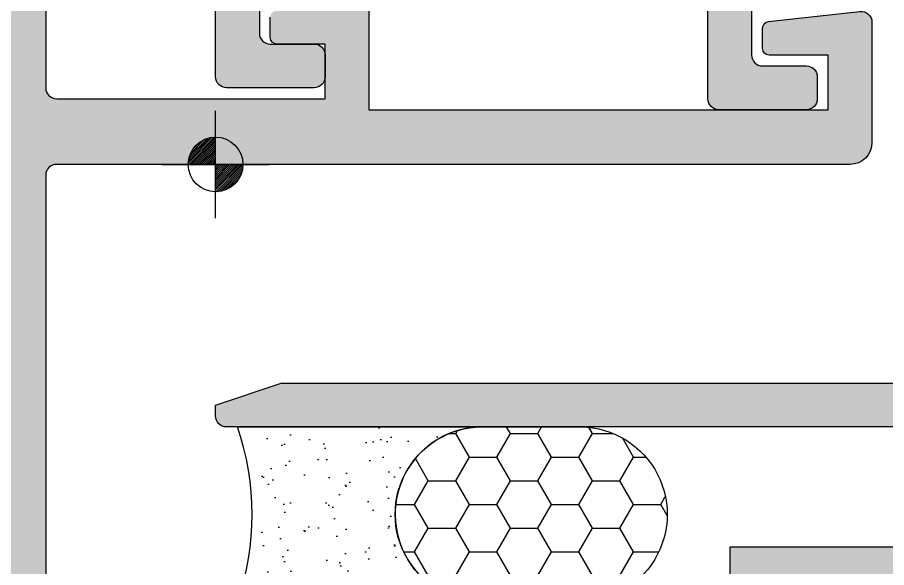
# Model space of a CAD drawing. Header units: millimetres. Extents: x 12351878 to 12381578, y 696206 to 738256.
# Drawn here: x 12356775.44 to 12356815.17, y 719210.35 to 719235.5 of the extents above; entities that cross this region are included whole.
import ezdxf

# ---------------------------------------------------------------- set-up
doc = ezdxf.new("R2010")
doc.units = ezdxf.units.MM
doc.header["$LTSCALE"] = 1000
doc.linetypes.add('CENTER2', pattern=[28.575000000000003, 19.05, -3.175, 3.175, -3.175])
for name, color, linetype in [('ELASTOMER', 6, 'Continuous'), ('ELASTOMER-V', 241, 'Continuous'), ('EXTRUSION1', 4, 'Continuous'), ('FASTENER', 191, 'Continuous'), ('SILICONE', 8, 'Continuous'), ('SYMBOL', 7, 'Continuous'), ('型材断面填充', 254, 'Continuous')]:
    doc.layers.add(name, color=color, linetype=linetype)
pattern_1 = [(45, (-5.177405079579821, -3.521739121779553), (-0.04419417382415922, 0.04419417382415922), [])]

# ---------------------------------------------------------------- blocks, each defined once
blk = doc.blocks.new('*U126')
at = {"linetype": 'CENTER2', "ltscale": 0.5}
blk.add_line((0, 4.489821402199595), (-3.363706227947028e-13, -14.24520261432553), dxfattribs=at)
at = {"color": 0, "linetype": 'ByBlock'}
for p, q in [((-2.500000000002155, -12.50002508449324), (-2.5, 0)), ((2.500000000003302, -12.50002508449324), (2.499999999998181, 0)), ((-2.5, -0.8660254037822597), (2.5, -0.8660254037822597)), ((-2.033333333335003, -12.50002508449324), (-2.033333333332848, -0.8660254037822597)), ((2.033333333330693, -12.50002508449324), (2.033333333331029, -0.8660254037822597)), ((2.500000000003302, -12.50002508449324), (-2.500000000002155, -12.50002508449324))]:
    blk.add_line(p, q, dxfattribs=at)
blk.add_lwpolyline([(-0.5625, 2.089062233830191), (-0.9791666666660603, 3), (-2.499999999998181, 3, 0.4142135623730951), (-4.5, 1), (-4.5, 0), (4.5, 0), (4.500000000001819, 0.999999999996362, 0.4142135623730951), (2.500000000001819, 3), (0.9791666666660603, 3), (0.5625, 2.089062233830191)], format="xyb", close=True, dxfattribs=at)
blk = doc.blocks.new('20211011-LC09')
at = {"layer": 'SILICONE', "linetype": 'ByBlock'}
h = blk.add_hatch(dxfattribs=at)
h.set_pattern_fill('AR-SAND', color=256, style=0)
h.set_pattern_definition([(37.50000000000001, (-26414.08292103115, 34225.69545153731), (-0.06299335810960816, 1.926823769013159), [0, -1.52, 0, -1.7, 0, -1.625]), (7.499999999999999, (-26414.08292103115, 34225.69545153731), (1.769776705267727, 2.82214606522974), [0, -0.82, 0, -1.37, 0, -0.525]), (327.5, (-26415.31292103115, 34225.69545153731), (3.114141861751495, 0.005659053536964942), [0, -0.5, 0, -1.8, 0, -2.35]), (317.5, (-26415.31292103115, 34225.69545153731), (3.006126604572294, 0.8776755649342494), [0, -0.25, 0, -1.18, 0, -1.35])])
h.paths.add_polyline_path([(-32.49999579065843, -6.000000996711606), (-26.49999579065479, -6.000000996711606), (-26.49999579065479, 0), (-32.49999579065843, 0)])
at = {"layer": '型材断面填充', "linetype": 'ByBlock'}
h = blk.add_hatch(color=256, dxfattribs=at)
edge = h.paths.add_edge_path()
edge.add_line((-6.999999999938154, -21.00002798128844), (-6.999999999923602, -20.80000289693271))
edge.add_arc((-7.299999999906504, -20.8000028969127), 0.2999999999829015, 359.9999999961786, 450.0000000010422)
edge.add_line((-7.299999999911961, -20.5000028969298), (-7.999999999938154, -20.5000028969298))
edge.add_arc((-7.999999999938154, -20.0000028969298), 0.5, 180, 270, ccw=False)
edge.add_line((-8.499999999938154, -20.0000028969298), (-8.499999999938154, -18.88278511547105))
edge.add_arc((-7.999999999948276, -18.88278511547534), 0.4999999999898783, 150.2551187020553, 179.9999999995082, ccw=False)
edge.add_line((-8.434121570997377, -18.63471564629435), (-7.643960303234053, -17.25193342773855))
edge.add_arc((-7.209838732187134, -17.50000289691605), 0.4999999999862544, 89.99999999984078, 150.2551187022781, ccw=False)
edge.add_line((-7.209838732185744, -17.0000028969298), (-2.790161267690564, -17.00000289691525))
edge.add_arc((-2.790161267695728, -17.50000289692892), 0.5000000000136673, 29.74488129666412, 89.99999999940832, ccw=False)
edge.add_line((-2.356039696620428, -17.25193342774583), (-1.565878428875294, -18.63471564629435))
edge.add_arc((-1.999999999938002, -18.88278511547163), 0.4999999999998483, 6.588152245967649e-11, 29.74488129680128, ccw=False)
edge.add_line((-1.499999999938154, -18.88278511547105), (-1.499999999938154, -20.0000028969298))
edge.add_arc((-1.999999999938154, -20.0000028969298), 0.5, -90, 0, ccw=False)
edge.add_line((-1.999999999938154, -20.5000028969298), (-2.699999999949796, -20.5000028969298))
edge.add_arc((-2.699999999955253, -20.8000028969127), 0.2999999999829015, 89.9999999989578, 179.9999999954838)
edge.add_line((-2.999999999938154, -20.80000289688905), (-2.999999999952706, -21.00000289685704))
edge.add_arc((-1.999999999952706, -21.0000028969298), 1, 179.9999999958312, 269.9999999991662)
edge.add_line((-1.999999999967258, -22.0000028969298), (3.637978807091713e-12, -22.0000028969589))
edge.add_line((3.637978807091713e-12, -22.0000028969589), (0, 0))
edge.add_line((0, 0), (-3.150000360878039, 0))
edge.add_line((-3.150000360878039, 0), (-3.1500003602996, 0.9999999997453415))
edge.add_arc((-3.650000360299638, 1.000000000036342), 0.5000000000000382, 359.9999999666538, 449.9999999999956)
edge.add_line((-3.6500003602996, 1.50000000003638), (-6.350000360303966, 1.500000000029104))
edge.add_arc((-6.350000360303474, 1.000000000028612), 0.5000000000004916, 90.00000000005636, 179.9999999665931)
edge.add_line((-6.850000360303966, 1.000000000320142), (-6.850000360893318, 0))
edge.add_line((-6.850000360893318, 0), (-26.49999579065479, 0))
edge.add_line((-26.49999579065479, 0), (-26.49999579065479, -6.000000996711606))
edge.add_line((-26.49999579065479, -6.000000996711606), (-32.49999579065843, -6.000000996711606))
edge.add_line((-32.49999579065843, -6.000000996711606), (-32.49999579066207, -22.00005306547246))
edge.add_line((-32.49999579066207, -22.00005306547246), (-7.999999999938154, -22.00002798121568))
edge.add_arc((-7.999999999938154, -21.00002798121568), 1, 270, 359.9999999958312)
edge = h.paths.add_edge_path(flags=16)
edge.add_line((-2.499999999996362, -14.00000289691525), (-2.499999999996362, -3.000000081781764))
edge.add_arc((-2.999999999996909, -3.00000008178231), 0.5000000000005467, 6.264420500603694e-11, 89.99999971895912)
edge.add_line((-2.999999997544364, -2.500000081781764), (-23.49999578820643, -2.499999978754204))
edge.add_arc((-23.49999579065898, -2.999999978753654), 0.4999999999994507, 89.99999971895865, 180.0000000000629)
edge.add_line((-23.99999579065843, -2.999999978754204), (-23.99999579065843, -8.000000996711606))
edge.add_arc((-24.49999579065843, -8.000000996711606), 0.5, -90, 0, ccw=False)
edge.add_line((-24.49999579065843, -8.500000996711606), (-29.49999579066207, -8.500000996711606))
edge.add_arc((-29.49999579066207, -9.000000996711606), 0.5, 90, 180)
edge.add_line((-29.99999579066207, -9.000000996711606), (-29.99999579066207, -19.00004999392695))
edge.add_arc((-29.49999579066105, -19.0000499939262), 0.5000000000010161, 180.0000000000863, 270.0000586622206)
edge.add_line((-29.49999527873661, -19.50004999392695), (-12.09812668309314, -19.50003217707126))
edge.add_arc((-12.098127195017, -19.00003217707426), 0.4999999999972636, 270.0000586621528, 330.2551187025408)
edge.add_line((-11.66400562395938, -19.24810164625524), (-9.094766641905153, -14.7519334277531))
edge.add_arc((-8.660645070846213, -15.00000289693688), 0.4999999999998032, 89.9999999999676, 150.2551187023375, ccw=False)
edge.add_line((-8.66064507084593, -14.50000289693708), (-2.999999999992724, -14.50000289691525))
edge.add_arc((-2.999999999995473, -14.00000289691614), 0.49999999999911, 270.000000000315, 360.000000000102)
at = {"color": 0, "linetype": 'ByBlock'}
for points in [[(-6.999999999938154, -21.00002798128844), (-6.999999999923602, -20.80000289693271, 0.4142135623979575), (-7.299999999911961, -20.5000028969298), (-7.999999999938154, -20.5000028969298, -0.414213562373095), (-8.499999999938154, -20.0000028969298), (-8.499999999938154, -18.88278511547105, -0.1305202039180205), (-8.434121570997377, -18.63471564629435), (-7.643960303234053, -17.25193342773855, -0.2691426359050219), (-7.209838732185744, -17.0000028969298), (-2.790161267690564, -17.00000289691525, -0.2691426359064585), (-2.356039696620428, -17.25193342774583), (-1.565878428875294, -18.63471564629435, -0.1305202039148366), (-1.499999999938154, -18.88278511547105), (-1.499999999938154, -20.0000028969298, -0.414213562373095), (-1.999999999938154, -20.5000028969298), (-2.699999999949796, -20.5000028969298, 0.414213562355336), (-2.999999999938154, -20.80000289688905), (-2.999999999952706, -21.00000289685704, 0.4142135623901437), (-1.999999999967258, -22.0000028969298), (3.637978807091713e-12, -22.0000028969589), (0, 0), (-3.150000360878039, 0), (-3.1500003602996, 0.9999999997453415, 0.4142135625435369), (-3.6500003602996, 1.50000000003638), (-6.350000360303966, 1.500000000029104, 0.4142135622020328), (-6.850000360303966, 1.000000000320142), (-6.850000360893318, 0), (-26.49999579065479, 0), (-26.49999579065479, -6.000000996711606), (-32.49999579065843, -6.000000996711606), (-32.49999579066207, -22.00005306547246), (-7.999999999938154, -22.00002798121568, 0.4142135623517842)], [(-2.499999999996362, -14.00000289691525), (-2.499999999996362, -3.000000081781764, 0.4142135609361076), (-2.999999997544364, -2.500000081781764), (-23.49999578820643, -2.499999978754204, 0.4142135638100856), (-23.99999579065843, -2.999999978754204), (-23.99999579065843, -8.000000996711606, -0.414213562373095), (-24.49999579065843, -8.500000996711606), (-29.49999579066207, -8.500000996711606, 0.414213562373095), (-29.99999579066207, -9.000000996711606), (-29.99999579066207, -19.00004999392695, 0.4142138622510847), (-29.49999527873661, -19.50004999392695), (-12.09812668309314, -19.50003217707126, 0.2691423614022895), (-11.66400562395938, -19.24810164625524), (-9.094766641905153, -14.7519334277531, -0.2691426359047059), (-8.66064507084593, -14.50000289693708), (-2.999999999992724, -14.50000289691525, 0.4142135623720061)]]:
    blk.add_lwpolyline(points, format="xyb", close=True, dxfattribs=at)
at = {"layer": 'SILICONE'}
blk.add_lwpolyline([(-32.49999579065843, -6.000000996711606), (-26.49999579065479, -6.000000996711606), (-26.49999579065479, 0), (-32.49999579065843, 0)], close=True, dxfattribs=at)
at = {"layer": 'FASTENER', "xscale": -0.8, "yscale": 0.8, "zscale": 0.8, "rotation": 180}
blk.add_blockref('*U126', (-17.49999579066207, -2.500000003848982), dxfattribs=at)
blk = doc.blocks.new('20211011-LC12')
at = {"layer": '型材断面填充', "linetype": 'ByBlock'}
h = blk.add_hatch(color=256, dxfattribs=at)
edge = h.paths.add_edge_path(flags=16)
edge.add_arc((44.99995046646291, 47.49991090742333), 0.5, 0, 90)
edge.add_line((44.99995046646291, 47.99991090742333), (30.99997148096008, 47.99991090742697))
edge.add_arc((30.99997148096008, 47.49991090742697), 0.5, 90, 180)
edge.add_line((30.49997148096008, 47.49991090742697), (30.49997148096008, 41.62942495593961))
edge.add_arc((29.99997148096001, 41.62942495593948), 0.5000000000000746, -60.25511870231918, 1.4722445484949276e-11, ccw=False)
edge.add_line((30.24804095014406, 41.19530338488039), (25.75187692749023, 38.62606680043245))
edge.add_arc((25.99994639667428, 38.19194522937336), 0.5000000000000722, 119.7448812976808, 180.0000000000147)
edge.add_line((25.4999463966742, 38.19194522937323), (25.4999463966742, 11.49991367585972))
edge.add_arc((25.9999463966742, 11.49991367585972), 0.5, 180, 270)
edge.add_line((25.9999463966742, 10.99991367585972), (44.99995046646291, 10.99991367585608))
edge.add_arc((44.99995046646291, 11.49991367585608), 0.5, 270, 360)
edge.add_line((45.49995046646291, 11.49991367585608), (45.49995046646291, 47.49991090742333))
edge = h.paths.add_edge_path(flags=16)
edge.add_arc((149.9999677274575, 43.99991090404912), 5.299999999982185, 154.4667710054802, 222.0225913319794)
edge.add_arc((146.9912999442908, 41.28874544056831), 1.250000000002372, 222.0225913320076, 330.0000000004409)
edge.add_arc((146.991299944308, 41.28874544058336), 1.249999999995031, 329.9999999994492, 402.0225913369761)
edge.add_arc((149.9999677272222, 43.99991090431489), 2.799999999964994, 218.5196242606471, 222.022591337007, ccw=False)
edge.add_line((147.8092620219977, 42.25611948533697), (147.9266212562216, 42.34953688277528))
edge.add_arc((149.999967727414, 43.99991090412306), 2.649999999989757, 201.4803757469475, 218.5196242551437, ccw=False)
edge.add_line((147.5340286636201, 43.02952719980749), (147.3944472071889, 42.97459982031796))
edge.add_arc((149.9999677274535, 43.99991090408348), 2.80000000000218, 98.51962425415968, 201.4803757459716, ccw=False)
edge.add_line((149.5851529126376, 46.76901340659606), (149.6073751348558, 46.62066862966822))
edge.add_arc((149.9999677274518, 43.99991090408002), 2.649999999998381, 81.48037574577779, 98.51962425422221, ccw=False)
edge.add_line((150.3925603200478, 46.62066862966822), (150.414782542266, 46.76901340658151))
edge.add_arc((149.9999677274758, 43.99991090408665), 2.799999999980847, -21.480375745893127, 81.48037574630712, ccw=False)
edge.add_line((152.605488247722, 42.97459982033251), (152.4659067912726, 43.02952719981113))
edge.add_arc((149.9999677274848, 43.99991090407001), 2.649999999963366, 321.4803757458682, 338.51962425414524, ccw=False)
edge.add_line((152.0733141986857, 42.34953688277528), (152.1906734329095, 42.25611948533697))
edge.add_arc((149.9999677274761, 43.99991090407291), 2.7999999999778, 317.9774086670887, 321.4803757458903, ccw=False)
edge.add_arc((153.0086355105848, 41.28874544055471), 1.2499999999839, 137.9774086670813, 209.9999999993286)
edge.add_arc((153.0086355105922, 41.28874544059364), 1.250000000009841, 210.0000000007027, 317.9774086799817)
edge.add_arc((149.9999677273191, 43.99991090303279), 5.299999999371392, 317.9774086799838, 385.533228998954)
edge.add_arc((155.2335133676093, 46.49991090777562), 0.5000000000005931, 89.99999999995771, 205.5332289990933, ccw=False)
edge.add_line((155.2335133676097, 46.99991090777621), (196.4999677271699, 46.99991090777621))
edge.add_arc((196.4999677271699, 46.49991090777621), 0.5, 0, 90, ccw=False)
edge.add_line((196.9999677271699, 46.49991090777621), (196.9999677271699, -46.50008909222379))
edge.add_arc((196.4999677271699, -46.50008909222379), 0.5, -90, 0, ccw=False)
edge.add_line((196.4999677271699, -47.00008909222379), (155.2335133676133, -47.00008909222379))
edge.add_arc((155.2335133676145, -46.50008909222562), 0.4999999999981668, 154.4667710009284, 269.9999999998665, ccw=False)
edge.add_arc((149.9999677273338, -44.00008908745983), 5.299999999375096, 334.4667710007754, 402.0225913199459)
edge.add_arc((153.0086355106098, -41.2889236250227), 1.250000000012796, 42.0225913198766, 149.9999999990069)
edge.add_arc((153.0086355106102, -41.28892362497651), 1.249999999990001, 150.000000000849, 222.0225913322366)
edge.add_arc((149.9999677274278, -44.00008908850176), 2.800000000031143, 38.51962425341719, 42.02259133231382, ccw=False)
edge.add_line((152.1906734329241, -42.25629766975908), (152.0733141987039, -42.34971506719739))
edge.add_arc((149.9999677274898, -44.00008908849453), 2.64999999997516, 21.48037574572578, 38.5196242539954, ccw=False)
edge.add_line((152.4659067912908, -43.02970538423688), (152.6054882477438, -42.97477800475463))
edge.add_arc((149.9999677274895, -44.00008908850669), 2.799999999987707, -81.48037574615881, 21.480375745792287, ccw=False)
edge.add_line((150.4147825422879, -46.76919159100726), (150.392560320066, -46.62084681409397))
edge.add_arc((149.99996772747, -44.00008908851306), 2.649999999991179, 261.4803757457545, 278.51962425424557, ccw=False)
edge.add_line((149.607375134874, -46.62084681409397), (149.5851529126594, -46.76919159102181))
edge.add_arc((149.9999677274713, -44.00008908850853), 2.800000000002273, 158.5196242542045, 261.48037574592416, ccw=False)
edge.add_line((147.3944472072035, -42.97477800475099), (147.5340286636383, -43.02970538423324))
edge.add_arc((149.9999677274603, -44.00008908856505), 2.650000000021864, 141.48037574496, 158.5196242529483, ccw=False)
edge.add_line((147.9266212562397, -42.34971506720103), (147.8092620220159, -42.25629766976272))
edge.add_arc((149.9999677272715, -44.00008908887715), 2.800000000074363, 137.9774086613496, 141.4803757375639, ccw=False)
edge.add_arc((146.9912999443257, -41.28892362501345), 1.249999999997598, 317.9774086631735, 390.0000000007128)
edge.add_arc((146.99129994431, -41.2889236249865), 1.249999999997777, 29.99999999928112, 137.977408668044)
edge.add_arc((149.9999677274575, -44.00008908847506), 5.299999999968509, 137.9774086678316, 205.5332289948497)
edge.add_arc((144.7664220870027, -46.50008909283886), 0.4999999993885642, -90.00000000040058, 25.533228995279387, ccw=False)
edge.add_line((144.7664220869992, -47.00008909222743), (77.23351281481882, -47.00008909222379))
edge.add_arc((77.23351281482269, -46.50008909222416), 0.4999999999996305, 154.466771019674, 269.9999999995571, ccw=False)
edge.add_arc((71.99996717372757, -44.00008908917734), 5.2999999993676, 334.4667710195702, 402.0225913200246)
edge.add_arc((75.00863495699468, -41.28892362674407), 1.250000000014449, 42.02259132006964, 149.9999999990196)
edge.add_arc((75.00863495699342, -41.28892362669682), 1.249999999989737, 150.000000000866, 222.0225913327244)
edge.add_arc((71.99996717384312, -44.00008909023255), 2.800000000014636, 38.51962425404338, 42.02259133269388, ccw=False)
edge.add_line((74.19067287930739, -42.2562976714762), (74.07331364508718, -42.34971506891816))
edge.add_arc((71.99996717388355, -44.00008909021446), 2.64999999996647, 21.48037574586499, 38.51962425412188, ccw=False)
edge.add_line((74.46590623767406, -43.029705385954), (74.60548769412708, -42.97477800647539))
edge.add_arc((71.99996717388368, -44.0000890902311), 2.799999999978886, -81.4803757463576, 21.48037574594349, ccw=False)
edge.add_line((72.41478198867117, -46.76919159272438), (72.3925597664529, -46.62084681581109))
edge.add_arc((71.99996717385511, -44.00008909021927), 2.650000000002241, 261.4803757457505, 278.5196242542495, ccw=False)
edge.add_line((71.60737458125732, -46.62084681581109), (71.5851523590427, -46.76919159273893))
edge.add_arc((71.9999671738546, -44.00008909022566), 2.800000000002273, 158.5196242542045, 261.48037574592416, ccw=False)
edge.add_line((69.39444665358678, -42.97477800646811), (69.53402811002161, -43.02970538595036))
edge.add_arc((71.99996717384359, -44.00008909028218), 2.650000000021877, 141.4803757449602, 158.5196242529484, ccw=False)
edge.add_line((69.92662070262304, -42.34971506891816), (69.8092614683992, -42.25629767147984))
edge.add_arc((71.99996717365867, -44.00008909059759), 2.800000000079483, 137.9774086613528, 141.4803757375606, ccw=False)
edge.add_arc((68.99129939071263, -41.28892362673096), 1.24999999999467, 317.9774086630762, 390.0000000008104)
edge.add_arc((68.99129939069567, -41.28892362671115), 1.24999999999945, 29.99999999963546, 137.9774086678739)
edge.add_arc((71.99996717385162, -44.00008909019281), 5.29999999997183, 137.9774086679079, 205.5332289760399)
edge.add_arc((66.76642153256614, -46.50008909283731), 0.4999999993937493, -89.99999999983072, 25.533228975857583, ccw=False)
edge.add_line((66.76642153256762, -47.00008909223106), (53.99997437780257, -47.00008909222379))
edge.add_arc((53.99997437780257, -46.50008909222379), 0.5, 180, 270, ccw=False)
edge.add_line((53.49997437780257, -46.50008909222379), (53.49997437780257, -41.0492827536109))
edge.add_arc((52.99997437780272, -41.04928275361116), 0.4999999999998508, 3.012621394283142e-11, 60.2551187032944)
edge.add_line((53.24804384697927, -40.61516118254804), (48.75187982433636, -38.04592459819105))
edge.add_arc((48.99994929351042, -37.61180302713355), 0.4999999999937293, 179.9999999998022, 240.2551187032219, ccw=False)
edge.add_line((48.49994929351669, -37.61180302713183), (48.49994929351669, -21.42003070778082))
edge.add_line((48.49994929351669, -21.42003070778082), (51.49994818768027, -19.42003353000109))
edge.add_line((51.49994818768027, -19.42003353000109), (51.49995242101431, -10.58014171368632))
edge.add_line((51.49995242101431, -10.58014171368632), (48.49994929351669, -8.580141713686317))
edge.add_line((48.49994929351669, -8.580141713686317), (48.49994929351305, 46.49991090777621))
edge.add_arc((48.99994929351305, 46.49991090777621), 0.5, 90, 180, ccw=False)
edge.add_line((48.99994929351305, 46.99991090777621), (66.76642153254579, 46.99991090777621))
edge.add_arc((66.76642153254585, 46.49991090838004), 0.4999999993961737, -25.53322897587941, 90.00000000000648, ccw=False)
edge.add_arc((71.99996717384073, 43.99991090573047), 5.29999999998008, 154.4667710239566, 222.0225913319557)
edge.add_arc((68.99129939067411, 41.28874544225269), 1.250000000002382, 222.0225913320071, 330.0000000004406)
edge.add_arc((68.99129939069093, 41.2887454422677), 1.249999999995329, 329.9999999994593, 402.0225913369661)
edge.add_arc((71.99996717361542, 43.9999109060077), 2.799999999978036, 218.5196242606551, 222.0225913369986, ccw=False)
edge.add_line((69.80926146838101, 42.25611948702135), (69.92662070260485, 42.34953688445967))
edge.add_arc((71.99996717379726, 43.99991090580745), 2.649999999989746, 201.4803757469476, 218.5196242551439, ccw=False)
edge.add_line((69.53402811000342, 43.02952720149187), (69.39444665357223, 42.97459982200235))
edge.add_arc((71.99996717383682, 43.99991090576786), 2.800000000002193, 98.51962425416002, 201.4803757459715, ccw=False)
edge.add_line((71.58515235902087, 46.76901340828044), (71.60737458123913, 46.6206686313526))
edge.add_arc((71.9999671738351, 43.99991090576441), 2.649999999998381, 81.48037574577779, 98.51962425422221, ccw=False)
edge.add_line((72.39255976643108, 46.6206686313526), (72.41478198864934, 46.76901340826589))
edge.add_arc((71.99996717385912, 43.99991090577103), 2.799999999980847, -21.480375745893127, 81.48037574630712, ccw=False)
edge.add_line((74.60548769410525, 42.9745998220169), (74.46590623765587, 43.02952720149551))
edge.add_arc((71.99996717387123, 43.99991090575257), 2.649999999959764, 321.4803757458565, 338.51962425415684, ccw=False)
edge.add_line((74.07331364506899, 42.34953688445967), (74.19067287929283, 42.25611948702135))
edge.add_arc((71.9999671738591, 43.99991090575755), 2.799999999978197, 317.9774086670888, 321.4803757458899, ccw=False)
edge.add_arc((75.00863495696483, 41.28874544223943), 1.249999999981275, 137.9774086669939, 209.9999999994161)
edge.add_arc((75.00863495697662, 41.28874544228518), 1.25000000001437, 210.0000000009619, 317.9774086801752)
edge.add_arc((71.99996717370281, 43.99991090471644), 5.29999999937113, 317.9774086800978, 385.5332289805276)
edge.add_arc((77.23351281479559, 46.49991090777398), 0.4999999999985966, 89.99999999983879, 205.5332289805141, ccw=False)
edge.add_line((77.233512814797, 46.99991090777257), (144.7664220869701, 46.99991090778349))
edge.add_arc((144.7664220869692, 46.49991090838878), 0.49999999939471, -25.53322899462478, 89.99999999989899, ccw=False)
edge = h.paths.add_edge_path()
edge.add_arc((46.49994929364766, -48.00008909233657), 1, 89.99999999583122, 180, ccw=False)
edge.add_line((46.49994929372042, -47.00008909233657), (46.69997437796701, -47.00008909235112))
edge.add_arc((46.69997437794882, -47.30008909233584), 0.2999999999847205, 6.947971087356564e-10, 89.99999999652601, ccw=False)
edge.add_line((46.99997437793354, -47.3000890923322), (46.99997437793354, -48.00008909235839))
edge.add_arc((47.49997437792626, -48.00008909235112), 0.499999999992724, 180.0000000008338, 270.0000000008338)
edge.add_line((47.49997437793354, -48.50008909234384), (48.61719215938865, -48.50008909234384))
edge.add_arc((48.61719215938988, -48.00008909235079), 0.4999999999930509, 269.9999999998591, 299.7448812970081)
edge.add_line((48.86526162856535, -48.4342106634067), (50.24804384711024, -47.64404939566521))
edge.add_arc((49.99997437792939, -47.20992782459959), 0.5000000000041475, 299.7448812969915, 360.000000000101)
edge.add_line((50.49997437793354, -47.20992782459871), (50.49997437793354, -42.79025036010353))
edge.add_arc((49.99997437794116, -42.79025036010413), 0.4999999999923759, 6.920886986970144e-11, 60.25511870235114)
edge.add_line((50.24804384712115, -42.35612878905158), (48.86526162856899, -41.56596752128462))
edge.add_arc((48.61719215938529, -42.00008909234391), 0.5000000000000704, 60.25511870236548, 90.00000000003176)
edge.add_line((48.61719215938501, -41.50008909234384), (47.49997437793354, -41.50008909235839))
edge.add_arc((47.49997437793354, -42.00008909235839), 0.5, 90, 180)
edge.add_line((46.99997437793354, -42.00008909235839), (46.99997437792626, -42.70008909237731))
edge.add_arc((46.69997437794154, -42.70008909238095), 0.2999999999847205, -90.00000000347399, 6.947971087356564e-10, ccw=False)
edge.add_line((46.69997437792335, -43.00008909236567), (46.49994929357854, -43.00008909235112))
edge.add_arc((46.49994929365116, -42.00008909235098), 1.000000000000135, 180.0000423203751, 269.99999999583895, ccw=False)
edge.add_line((45.4999492936513, -42.00008983098087), (45.49993062815338, -16.72968895943995))
edge.add_arc((45.69993062815482, -16.72968881171576), 0.2000000000014998, 60.882262584501916, 180.0000423198632, ccw=False)
edge.add_line((45.79725179941306, -16.55496448706253), (48.20262716152502, -17.89475474253049))
edge.add_arc((48.29994833278484, -17.72003041787997), 0.1999999999999119, 240.8822625837279, 359.9999584659344)
edge.add_line((48.4999483327847, -17.72003056286121), (48.49995227616455, -12.28014185873326))
edge.add_arc((48.2999522761631, -12.2801417137521), 0.2000000000015049, 359.9999584659582, 479.1177374154966)
edge.add_line((48.20263110490487, -12.10541738909887), (45.79727371288027, -13.44519763524659))
edge.add_arc((45.69995254162206, -13.27047331059337), 0.2000000000014782, 180.0000089597035, 299.11773741549325, ccw=False)
edge.add_line((45.49995254162059, -13.27047334186864), (45.49994929364766, 7.499917070166703))
edge.add_arc((44.99994929364765, 7.499916991979271), 0.5000000000000132, 8.959619687905531e-06, 90.00001743023843)
edge.add_line((44.99994914154013, 7.999916991979262), (24.99994914161289, 7.999910907685262))
edge.add_arc((24.99994929372225, 7.499910907683454), 0.5000000000018305, 90.00001743044888, 179.9999999997929)
edge.add_line((24.49994929372042, 7.499910907685262), (24.49994929372042, 4.999910907685262))
edge.add_arc((24.99994929372042, 4.999910907685262), 0.5, 180, 270)
edge.add_line((24.99994929372042, 4.499910907685262), (26.99994929372042, 4.499910907685262))
edge.add_arc((26.99994929372042, 3.999910907685262), 0.5, 0, 90, ccw=False)
edge.add_line((27.49994929372042, 3.999910907685262), (27.49994929372042, 2.999910907685262))
edge.add_arc((26.99994929372042, 2.999910907685262), 0.5, -90, 0, ccw=False)
edge.add_line((26.99994929372042, 2.499910907685262), (22.99994929372042, 2.499910907685262))
edge.add_arc((22.99994929372042, 2.999910907685262), 0.5, 180, 270, ccw=False)
edge.add_line((22.49994929372042, 2.999910907685262), (22.49994929372042, 7.499910907685262))
edge.add_arc((21.99994929372042, 7.499910907685262), 0.5, 0, 90)
edge.add_line((21.99994929372042, 7.999910907685262), (2.49994929372042, 7.999910907685262))
edge.add_arc((2.49994929372042, 7.499910907685262), 0.5, 90, 180)
edge.add_line((1.99994929372042, 7.499910907685262), (1.99994929372042, 5.999910907685262))
edge.add_arc((2.49994929372042, 5.999910907685262), 0.5, 180, 270)
edge.add_line((2.49994929372042, 5.499910907685262), (4.49994929372042, 5.499910907685262))
edge.add_arc((4.49994929372042, 4.999910907685262), 0.5, 0, 90, ccw=False)
edge.add_line((4.99994929372042, 4.999910907685262), (4.99994929372042, 3.999910907685262))
edge.add_arc((4.49994929372042, 3.999910907685262), 0.5, -90, 0, ccw=False)
edge.add_line((4.49994929372042, 3.499910907685262), (0.4999492937204195, 3.499910907685262))
edge.add_arc((0.4999492937204195, 3.999910907685262), 0.5, 180, 270, ccw=False)
edge.add_line((-5.070627958048135e-05, 3.999910907685262), (-5.070627594250254e-05, 10.49991090768526))
edge.add_arc((0.4999492937240599, 10.49991090768526), 0.5000000000000024, 90.00000795535311, 180.0000000000002, ccw=False)
edge.add_line((0.4999492243005079, 10.99991090768526), (22.99994646609412, 10.99991403180684))
edge.add_arc((22.99994639666874, 11.49991403181229), 0.50000000000546, 270.0000079555617, 359.9999999997918)
edge.add_line((23.4999463966742, 11.49991403181048), (23.4999463966742, 41.99990875912408))
edge.add_arc((24.4999463966742, 41.99990875912408), 1, 89.99999999583122, 180, ccw=False)
edge.add_line((24.49994639674696, 42.99990875912408), (24.69997148099355, 42.99990875910953))
edge.add_arc((24.69997148096809, 42.69990875912481), 0.2999999999847205, -6.947971087356564e-10, 89.99999999513642, ccw=False)
edge.add_line((24.99997148095281, 42.69990875912117), (24.99997148096008, 41.99990875910225))
edge.add_arc((25.49997148096008, 41.99990875910225), 0.5, 180, 270)
edge.add_line((25.49997148096008, 41.49990875910225), (26.61718926241156, 41.49990875910225))
edge.add_arc((26.61718926241183, 41.99990875910233), 0.500000000000071, 269.9999999999682, 299.7448812976345)
edge.add_line((26.86525873159553, 41.56578718804303), (28.2480409501477, 42.35594845580999))
edge.add_arc((27.99997148096771, 42.79007002686254), 0.4999999999923757, 299.7448812976489, 359.9999999999308)
edge.add_line((28.49997148096008, 42.79007002686194), (28.49997148096008, 47.20974749135712))
edge.add_arc((27.99997148095594, 47.209747491358), 0.5000000000041496, 359.999999999899, 420.2551187030085)
edge.add_line((28.24804095013678, 47.64386906242362), (26.86525873159189, 48.43403033016511))
edge.add_arc((26.61718926241642, 47.9999087591092), 0.4999999999930516, 60.25511870299184, 90.00000000014089)
edge.add_line((26.6171892624152, 48.49990875910225), (25.49997148096008, 48.49990875910225))
edge.add_arc((25.49997148096008, 47.99990875910225), 0.5, 90, 180)
edge.add_line((24.99997148096008, 47.99990875910225), (24.99997148096008, 47.29990875909061))
edge.add_arc((24.69997148096809, 47.29990875908697), 0.2999999999919964, -90.00000000347399, 6.947971087356564e-10, ccw=False)
edge.add_line((24.6999714809499, 46.99990875909498), (24.49997148088733, 46.99990875910953))
edge.add_arc((24.49997148096008, 47.99990875910952), 0.9999999999999929, 180.0000000008334, 269.9999999958314, ccw=False)
edge.add_line((23.49997148096008, 47.99990875909498), (23.49997148093098, 49.99991090739422))
edge.add_line((23.49997148093098, 49.99991090739422), (199.9999677273008, 49.99991090771437))
edge.add_line((199.9999677273008, 49.99991090771437), (199.9999677273008, -50.00008909228563))
edge.add_line((199.9999677273008, -50.00008909228563), (45.49997437790444, -50.00008909228563))
edge.add_line((45.49997437790444, -50.00008909228563), (45.49994929364766, -48.00008909233657))
at = {"color": 0, "linetype": 'ByBlock', "elevation": -4.022694582720726e-08}
for points in [[(24.49994929372042, 7.499910907685262), (24.49994929372042, 4.999910907685262, 0.414213562373095), (24.99994929372042, 4.499910907685262), (26.99994929372042, 4.499910907685262, -0.414213562373095), (27.49994929372042, 3.999910907685262), (27.49994929372042, 2.999910907685262, -0.414213562373095), (26.99994929372042, 2.499910907685262), (22.99994929372042, 2.499910907685262, -0.414213562373095), (22.49994929372042, 2.999910907685262), (22.49994929372042, 7.499910907685262, 0.414213562373095)], [(1.99994929372042, 7.499910907685262), (1.99994929372042, 5.999910907685262, 0.414213562373095), (2.49994929372042, 5.499910907685262), (4.49994929372042, 5.499910907685262, -0.414213562373095), (4.99994929372042, 4.999910907685262), (4.99994929372042, 3.999910907685262, -0.414213562373095), (4.49994929372042, 3.499910907685262), (0.4999492937204195, 3.499910907685262, -0.414213562373095), (-5.070627958048135e-05, 3.999910907685262), (-5.070627594250254e-05, 10.49991090768526, -0.4142135217057218)]]:
    blk.add_lwpolyline(points, format="xyb", dxfattribs=at)
blk = doc.blocks.new('20211008-LC04')
at = {"layer": '型材断面填充', "linetype": 'ByBlock'}
h = blk.add_hatch(color=256, dxfattribs=at)
edge = h.paths.add_edge_path(flags=16)
edge.add_line((139.7340438328574, 22.50000195260873), (139.7340438328574, -22.50000195260145))
edge.add_arc((139.2340438328574, -22.50000195260145), 0.5, -90, 0, ccw=False)
edge.add_line((139.2340438328574, -23.00000195260145), (2.5, -23.00000195260145))
edge.add_arc((2.5, -22.50000195260145), 0.5, 180, 270, ccw=False)
edge.add_line((2, -22.50000195260145), (2, 22.50000195260873))
edge.add_arc((2.5, 22.50000195260873), 0.5, 90, 180, ccw=False)
edge.add_line((2.5, 23.00000195260873), (139.2340438328574, 23.00000195260873))
edge.add_arc((139.2340438328574, 22.50000195260873), 0.5, 0, 90, ccw=False)
edge = h.paths.add_edge_path()
edge.add_line((143.6999999999425, 37.00000195266693), (142.7385164807092, 37.00000195255052))
edge.add_arc((142.7385164806874, 36.50000195257599), 0.4999999999745341, 89.99999999749872, 201.8014094837972)
edge.add_line((142.2742781352608, 36.31430661442937), (143.9785430072698, 32.05364443446524))
edge.add_arc((143.6999999999789, 31.94222723151688), 0.3000000000391237, 5.558376869885251e-09, 21.801409492028824, ccw=False)
edge.add_line((144.0000000000182, 31.94222723154598), (144.0000000000036, 29.79999695261722))
edge.add_arc((143.6999999999716, 29.79999695260267), 0.3000000000320142, -89.99999999444162, 2.7791884349426255e-09, ccw=False)
edge.add_line((143.7000000000007, 29.49999695257065), (142.7330229671097, 29.49999695262886))
edge.add_arc((142.7330229670806, 28.99999695261795), 0.5000000000109139, 89.99999999666495, 183.66193703806)
edge.add_line((142.2340438328574, 28.96806227523848), (142.2340438328574, 3.499999999934516))
edge.add_arc((142.7340438328574, 3.499999999934516), 0.5, 180, 270)
edge.add_line((142.7340438328574, 2.999999999934516), (154.9999999999964, 2.999999999938154))
edge.add_line((154.9999999999964, 2.999999999938154), (154.9999999999891, 5.499999999938154))
edge.add_line((154.9999999999891, 5.499999999938154), (152.799999999992, 5.499999999909051))
edge.add_arc((152.8000000000065, 5.799999999926513), 0.3000000000174623, 180, 269.99999999722075, ccw=False)
edge.add_line((152.4999999999891, 5.799999999926513), (152.4999999999891, 6.735424868817063))
edge.add_arc((152.7999999999847, 6.735424868824339), 0.2999999999956344, 97.18075578131072, 180.0000000013896, ccw=False)
edge.add_line((152.7624999999862, 7.033071891313739), (156.4374999999745, 7.496078370753821))
edge.add_arc((156.4999999999891, 6.999999999930878), 0.5000000000001641, 1.6675016922818031e-09, 97.18075578313659, ccw=False)
edge.add_line((156.9999999999891, 6.99999999994543), (156.9999999999964, 2.49999999994543))
edge.add_line((156.9999999999964, 2.49999999994543), (177.9999999999964, 2.499999999996362))
edge.add_line((177.9999999999964, 2.499999999996362), (177.9999999999891, 4.999999999996362))
edge.add_line((177.9999999999891, 4.999999999996362), (175.299999999992, 4.999999999996362))
edge.add_arc((175.2999999999847, 5.299999999991996), 0.2999999999956344, 180.0000000013896, 270.0000000013896, ccw=False)
edge.add_line((174.9999999999891, 5.29999999998472), (174.9999999999891, 6.231671842684591))
edge.add_arc((175.299999999992, 6.231671842702781), 0.3000000000029104, 96.37937020970242, 180.000000003474, ccw=False)
edge.add_line((175.2666666666519, 6.529814239704137), (179.4444446228626, 6.996904014962638))
edge.add_arc((179.4999999999745, 6.499999999996362), 0.5000000000156489, 8.33779267850332e-10, 96.37934963270061, ccw=False)
edge.add_line((179.9999999999891, 6.500000000003638), (179.9999999999964, 1.000000000003638))
edge.add_arc((179.0000000000036, 0.999999999996362), 0.999999999992724, -89.99999999958311, 4.16889633925166e-10, ccw=False)
edge.add_line((179.0000000000109, 3.637978807091713e-12), (142.7340438328429, 3.637978807091713e-12))
edge.add_arc((142.7340438328429, -0.499999999996362), 0.5, 90, 180)
edge.add_line((142.2340438328429, -0.499999999996362), (142.2340438328574, -28.9680622752312))
edge.add_arc((142.7330229670806, -28.99999695261067), 0.500000000009456, 176.33806296194, 270.0000000033351)
edge.add_line((142.7330229671097, -29.49999695262159), (143.7000000000007, -29.49999695256338))
edge.add_arc((143.6999999999716, -29.79999695259539), 0.3000000000320142, -2.7791884349426255e-09, 89.99999999444162, ccw=False)
edge.add_line((144.0000000000036, -29.79999695260994), (144.0000000000182, -31.94222723153871))
edge.add_arc((143.6999999999825, -31.94222723150961), 0.3000000000356522, 338.19859050771316, 359.99999999444157, ccw=False)
edge.add_line((143.9785430072698, -32.05364443445796), (142.2742781352608, -36.31430661442209))
edge.add_arc((142.7385164806874, -36.50000195256871), 0.499999999973781, 158.1985905162028, 270.0000000025013)
edge.add_line((142.7385164807092, -37.00000195254324), (143.6999999999425, -37.00000195265966))
edge.add_arc((143.6999999999935, -37.30000195265529), 0.2999999999956344, 1.2506518487498397e-08, 90.00000000972727, ccw=False)
edge.add_line((143.9999999999891, -37.30000195258981), (144.0000000000182, -39.70000195259854))
edge.add_arc((143.7000000000189, -39.70000195260218), 0.2999999999992724, -90.0000000006948, 6.947971087356564e-10, ccw=False)
edge.add_line((143.7000000000153, -40.00000195260145), (140.2340438328611, -40.00000195260145))
edge.add_arc((140.2340438328611, -39.50000195260145), 0.5, 180, 270, ccw=False)
edge.add_line((139.7340438328611, -39.50000195260145), (139.7340438328574, -25.50000195259054))
edge.add_arc((139.2340438328574, -25.50000195259054), 0.5, 0, 90)
edge.add_line((139.2340438328574, -25.00000195259054), (0, -25.00000195260145))
edge.add_line((0, -25.00000195260145), (0, 25.00000195260873))
edge.add_line((0, 25.00000195260873), (139.2340438328647, 25.00000195260873))
edge.add_arc((139.2340438328647, 25.50000195260873), 0.5, 270, 360)
edge.add_line((139.7340438328647, 25.50000195260873), (139.7340438328611, 39.50000195260145))
edge.add_arc((140.2340438328611, 39.50000195260145), 0.5, 90, 180, ccw=False)
edge.add_line((140.2340438328611, 40.00000195260145), (143.7000000000153, 40.00000195260873))
edge.add_arc((143.7000000000189, 39.70000195260945), 0.2999999999992724, -6.947971087356564e-10, 90.0000000006948, ccw=False)
edge.add_line((144.0000000000182, 39.70000195260582), (143.9999999999891, 37.30000195259709))
edge.add_arc((143.6999999999935, 37.30000195266257), 0.2999999999956344, 269.9999999902727, 359.99999998749354, ccw=False)
at = {"color": 0, "linetype": 'ByBlock'}
for points in [[(142.2340438328574, 28.96806227523848), (142.2340438328574, 3.499999999934516, 0.414213562373095), (142.7340438328574, 2.999999999934516), (154.9999999999964, 2.999999999938154), (154.9999999999891, 5.499999999938154), (152.799999999992, 5.499999999909051, -0.4142135623588877), (152.4999999999891, 5.799999999926513), (152.4999999999891, 6.735424868817063, -0.3779644730168928)], [(156.9999999999891, 6.99999999994543), (156.9999999999964, 2.49999999994543), (177.9999999999964, 2.499999999996362), (177.9999999999891, 4.999999999996362), (175.299999999992, 4.999999999996362, -0.4142135623730949), (174.9999999999891, 5.29999999998472), (174.9999999999891, 6.231671842684591, -0.3819660112611774), (175.2666666666519, 6.529814239704137), (179.4444446228626, 6.996904014962638, -0.4472134877612622), (179.9999999999891, 6.500000000003638), (179.9999999999964, 1.000000000003638, -0.414213562373095), (179.0000000000109, 3.637978807091713e-12), (142.7340438328429, 3.637978807091713e-12, 0.4142135623735267), (142.2340438328429, -0.499999999996362), (142.2340438328574, -28.9680622752312, 0.4330595391105082)]]:
    blk.add_lwpolyline(points, format="xyb", dxfattribs=at)
blk = doc.blocks.new('WP')
at = {"linetype": 'ByBlock'}
h = blk.add_hatch(dxfattribs=at)
h.set_pattern_fill('ANSI31', color=0, scale=0.5, style=0)
h.set_pattern_definition(pattern_1)
h.paths.add_polyline_path([(0, 1.25, 0.4142135623730949), (-1.249999999999999, 0), (0, -4.440892098500626e-16)])
h = blk.add_hatch(dxfattribs=at)
h.set_pattern_fill('ANSI31', color=0, scale=0.5, style=0)
h.set_pattern_definition(pattern_1)
h.paths.add_polyline_path([(8.881784197001252e-16, -1.25, 0.414213562373095), (1.250000000000001, -4.440892098500626e-16), (0, -4.440892098500626e-16)])
at = {"color": 0, "linetype": 'ByBlock'}
for p, q in [((0, -2.45), (0, 2.45)), ((-2.449999999999999, 0), (2.450000000000001, -4.440892098500626e-16))]:
    blk.add_line(p, q, dxfattribs=at)
blk.add_circle((8.881784197001252e-16, 0), 1.25, dxfattribs=at)
blk = doc.blocks.new('20211011-LC03')
at = {"layer": '型材断面填充', "linetype": 'ByBlock'}
h = blk.add_hatch(color=256, dxfattribs=at)
edge = h.paths.add_edge_path()
edge.add_arc((3.270390053760032, 2.200003247972086), 0.1999999999991586, 269.9999999999653, 389.9999999965665)
edge.add_line((3.443595134522184, 2.300003247961286), (3.339094735798426, 2.481003248001798))
edge.add_arc((3.531352375437631, 2.592003247991786), 0.2219999999941796, 90.00000000189522, 209.9999999978836, ccw=False)
edge.add_line((3.531352375430288, 2.814003247985966), (3.813573580322554, 2.814003248015069))
edge.add_arc((3.813573580374838, 3.036003248020049), 0.22200000000498, 269.9999999865061, 322.4314079591565)
edge.add_line((3.98953610593162, 2.900647459071479), (5.496837764614611, 4.860139615368098))
edge.add_arc((5.671215042220319, 4.72600324798232), 0.2200000000014329, 89.99999999891031, 142.431407971839, ccw=False)
edge.add_line((5.671215042224503, 4.946003247983754), (7.639361378242029, 4.946003247983754))
edge.add_arc((7.639361378240009, 4.726003247986635), 0.2199999999971185, -37.56859203026619, 89.99999999947403, ccw=False)
edge.add_line((7.813738655837369, 4.591866880597081), (4.499334660926252, 0.2831416872068075))
edge.add_line((4.499334660926252, 0.2831416872068075), (4.499334660926252, -1.499992678509443))
edge.add_arc((3.999334660925926, -1.499992678509769), 0.500000000000326, -89.99990747224382, 3.728928277269006e-11, ccw=False)
edge.add_line((3.999335468382924, -1.999992678509443), (2.499999192543328, -1.999994293422787))
edge.add_arc((2.500000000000326, -2.499994293422461), 0.500000000000326, 90.00009252775627, 180.0000000000373)
edge.add_line((2, -2.499994293422787), (2.000011854172044, -43.00001866549428))
edge.add_arc((1.500011854172044, -43.00001866549428), 0.5, -90, 0, ccw=False)
edge.add_line((1.500011854172044, -43.50001866549428), (1.000011854172044, -43.50001866549428))
edge.add_line((1.000011854172044, -43.50001866549428), (1.438985054846853e-05, -40.50001866546518))
edge.add_line((1.438985054846853e-05, -40.50001866546518), (0, 0))
edge.add_line((0, 0), (2.499334660926252, 3.247972927056253e-06))
edge.add_line((2.499334660926252, 3.247972927056253e-06), (2.499334660926252, 2.000003247972927))
edge.add_line((2.499334660926252, 2.000003247972927), (3.270390053759911, 2.000003247972927))
at = {"color": 0, "linetype": 'ByBlock'}
blk.add_lwpolyline([(3.270390053759911, 2.000003247972927, 0.5773502691698529), (3.443595134522184, 2.300003247961286), (3.339094735798426, 2.481003248001798, -0.5773502691662875), (3.531352375430288, 2.814003247985966), (3.813573580322554, 2.814003248015069, 0.2328517585496297), (3.98953610593162, 2.900647459071479), (5.496837764614611, 4.860139615368098, -0.2328517585509097), (5.671215042224503, 4.946003247983754), (7.639361378242029, 4.946003247983754, -0.6222550571454836), (7.813738655837369, 4.591866880597081), (4.499334660926252, 0.2831416872068075), (4.499334660926252, -1.499992678509443, -0.4142130893760066), (3.999335468382924, -1.999992678509443), (2.499999192543328, -1.999994293422787, 0.4142130893760066), (2, -2.499994293422787), (2.000011854172044, -43.00001866549428, -0.4142135623730951), (1.500011854172044, -43.50001866549428), (1.000011854172044, -43.50001866549428), (1.438985054846853e-05, -40.50001866546518), (0, 0), (2.499334660926252, 3.247972927056253e-06), (2.499334660926252, 2.000003247972927)], format="xyb", close=True, dxfattribs=at)
blk = doc.blocks.new('apqs03')
at = {"layer": 'ELASTOMER-V'}
h = blk.add_hatch(dxfattribs=at)
h.set_pattern_fill('HONEY', color=256, scale=10, angle=-1.27e-14, style=0)
h.set_pattern_definition([(360, (36112.9706805069, -6761.784670563065), (1.875, 1.082531754730547), [1.25, -2.5]), (119.9999999999999, (36112.9706805069, -6761.784670563065), (-1.874999999999999, 1.082531754730549), [1.249999999999987, -2.499999999999974]), (59.99999999999997, (36112.9706805069, -6761.784670563065), (9e-16, 2.165063509461096), [-2.5, 1.25])])
edge = h.paths.add_edge_path()
edge.add_arc((3203.634858390316, 939.8545802572044), 4.005547692733369, -93.01707222473033, 93.01707543979637, ccw=False)
edge.add_line((3203.424032347277, 935.8545846698107), (3199.424030863869, 935.8545846698398))
edge.add_arc((3199.212735109031, 939.85458024533), 4.005572430927792, -273.02377846476725, -86.9762183201683, ccw=False)
edge.add_line((3199.424030639231, 943.8545758326072), (3203.424032122646, 943.8545758325636))
at = {"layer": 'SILICONE', "linetype": 'ByBlock'}
h = blk.add_hatch(dxfattribs=at)
h.set_pattern_fill('AR-SAND', color=256, angle=-90.00000000000001, style=0)
h.set_pattern_definition([(307.5, (36112.9706805069, -6761.784670563065), (1.926823769013158, 0.0629933581096078), [0, -1.51999999999999, 0, -1.69999999999999, 0, -1.62499999999999]), (277.5, (36112.9706805069, -6761.784670563065), (2.822146065229739, -1.769776705267727), [0, -0.82, 0, -1.369999999999999, 0, -0.525]), (237.5, (36112.9706805069, -6760.554670563084), (0.0056590535369644, -3.114141861751495), [0, -0.5, 0, -1.8, 0, -2.35]), (227.5, (36112.9706805069, -6760.554670563084), (0.8776755649342488, -3.006126604572293), [0, -0.2499999999999987, 0, -1.179999999999988, 0, -1.349999999999989])])
edge = h.paths.add_edge_path()
edge.add_arc((3199.212731879205, 939.8545796442777), 4.005573201520415, 86.97617586538134, 266.9761758653832)
edge.add_line((3199.00143312104, 935.8545834558317), (3188.000012798453, 935.8545834558754))
edge.add_arc((3176.291782321408, 939.8545787087642), 12.37265625940065, -18.86219918310665, 18.86220239817467)
edge.add_line((3188.000012574717, 943.8545746186282), (3199.424030639348, 943.8545758326218))
at = {"layer": 'ELASTOMER', "elevation": 5.176894548983447e-10}
blk.add_lwpolyline([(3203.424032121897, 943.8545758326072, -1.054094626386785), (3203.424032347277, 935.8545846698107), (3199.424030862749, 935.8545846699271, -1.05421818278328), (3199.424030639231, 943.8545758326072)], format="xyb", close=True, dxfattribs=at)
at = {"layer": 'SILICONE', "elevation": 5.176894548983447e-10}
blk.add_lwpolyline([(3199.424030639231, 943.8545758326072, 1), (3199.00143312104, 935.8545834558317), (3188.000012798235, 935.8545834558317, 0.1661066572795138), (3188.000012574717, 943.8545746186282)], format="xyb", close=True, dxfattribs=at)
blk.add_blockref('WP', (3186.999994784594, 955.8545854084659))
at = {"layer": 'EXTRUSION1'}
for name, p in [('20211011-LC12', (3186.999969383702, 955.8545898088487, -3.970925637230922e-08)), ('20211008-LC04', (3037, 955.8545854084659))]:
    blk.add_blockref(name, p, dxfattribs=at)
at = {"layer": 'EXTRUSION1', "rotation": 270}
for name, p in [('20211011-LC03', (3230.499944077805, 945.8545021516038, -3.970925637230901e-08)), ('20211011-LC09', (3232.499969162047, 905.8546745009953, -3.970925637230901e-08))]:
    blk.add_blockref(name, p, dxfattribs=at)

msp = doc.modelspace()

# ---------------------------------------------------------------- block references
at = {"layer": 'SYMBOL'}
msp.add_blockref('apqs03', (12353597.50000522, 718272.9283430666), dxfattribs=at)

doc.saveas('drawing.dxf')
